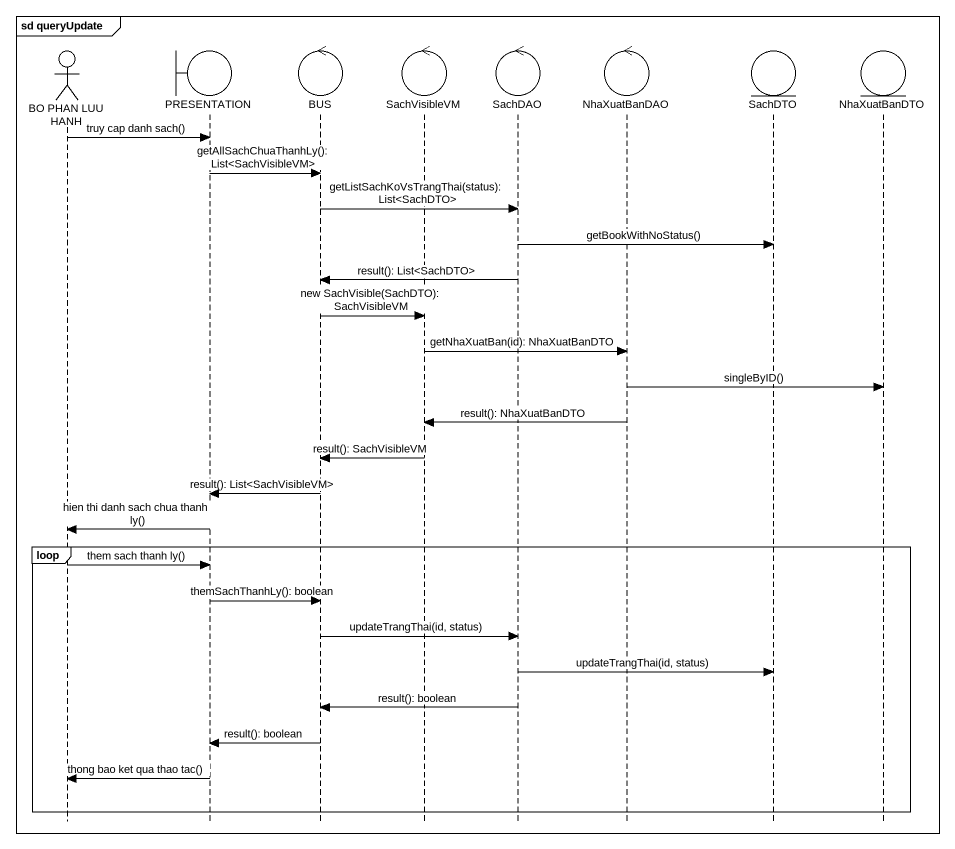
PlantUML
@startuml
mainframe sd queryUpdate
hide footbox
actor "BO PHAN LUU HANH" as BO_PHAN_LUU_HANH
boundary PRESENTATION
control BUS
control SachVisibleVM
control SachDAO
control NhaXuatBanDAO
entity SachDTO
entity NhaXuatBanDTO

BO_PHAN_LUU_HANH -> PRESENTATION : truy cap danh sach()
PRESENTATION -> BUS : getAllSachChuaThanhLy(): List<SachVisibleVM>
BUS -> SachDAO : getListSachKoVsTrangThai(status): List<SachDTO>
SachDAO -> SachDTO : getBookWithNoStatus()
SachDAO -> BUS : result(): List<SachDTO>
BUS -> SachVisibleVM : new SachVisible(SachDTO): SachVisibleVM
SachVisibleVM -> NhaXuatBanDAO : getNhaXuatBan(id): NhaXuatBanDTO
NhaXuatBanDAO -> NhaXuatBanDTO : singleByID()
NhaXuatBanDAO -> SachVisibleVM : result(): NhaXuatBanDTO
SachVisibleVM -> BUS : result(): SachVisibleVM
BUS -> PRESENTATION : result(): List<SachVisibleVM>
PRESENTATION -> BO_PHAN_LUU_HANH : hien thi danh sach chua thanh ly()
loop
  BO_PHAN_LUU_HANH -> PRESENTATION : them sach thanh ly()
  PRESENTATION -> BUS : themSachThanhLy(): boolean
  BUS -> SachDAO : updateTrangThai(id, status)
  SachDAO -> SachDTO : updateTrangThai(id, status)
  SachDAO -> BUS : result(): boolean
  BUS -> PRESENTATION : result(): boolean
  PRESENTATION -> BO_PHAN_LUU_HANH : thong bao ket qua thao tac()
end
@enduml
